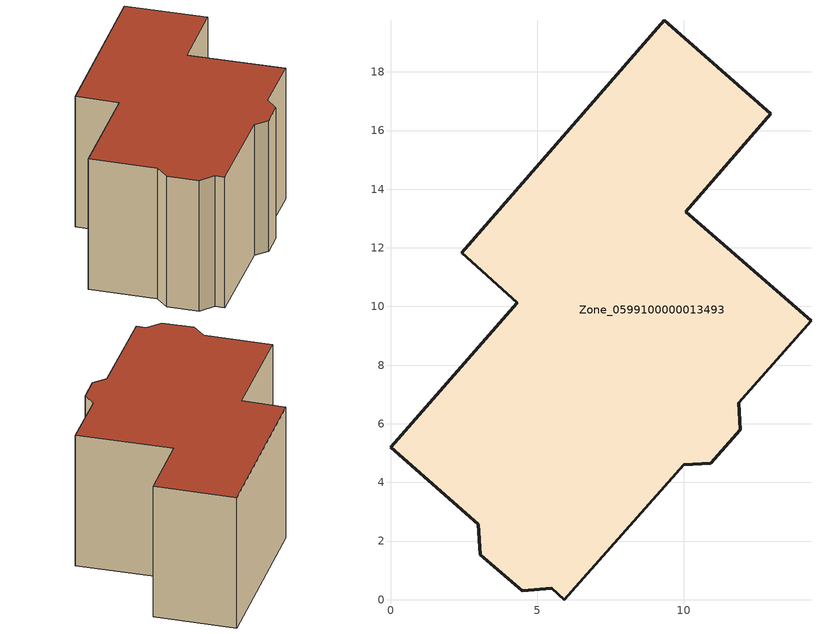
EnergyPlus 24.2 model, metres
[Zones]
Zone_0599100000013493
 floor ground (C_G): 11.87,6.72 11.92,5.8 10.92,4.66 10,4.6 5.93,0 5.49,0.39 4.5,0.3 3.06,1.53 2.99,2.57 0,5.2 4.32,10.12 2.43,11.82 9.34,19.76 12.97,16.57 10.06,13.23 14.34,9.51 z0
 wall outside (C_F): 10.06,13.23 12.97,16.57 9.34,19.76 2.43,11.82 4.32,10.12 0,5.2 2.99,2.57 3.06,1.53 4.5,0.3 5.49,0.39 5.93,0 10,4.6 10.92,4.66 11.92,5.8 11.87,6.72 14.34,9.51 10.06,13.23 z0:8.38
 roof outside (C_R): 11.87,6.72 14.34,9.51 10.06,13.23 12.97,16.57 9.34,19.76 2.43,11.82 4.32,10.12 0,5.2 2.99,2.57 3.06,1.53 4.5,0.3 5.49,0.39 5.93,0 10,4.6 10.92,4.66 11.92,5.8 z8.38
[BUILDING]
Pand.0599100000013493: North Axis=0; Terrain=City; Loads Convergence Tolerance Value=0.04; Temperature Convergence Tolerance Value=0.4; Solar Distribution=FullExterior; Maximum Number of Warmup Days=25; Minimum Number of Warmup Days=1
[Site:Location]
Rotterdam.The.Hague.AP_ZH_NLD Design_Conditions: Latitude=51.96; Longitude=4.45; Time Zone=1; Elevation=-4.5
[SITE:GROUNDTEMPERATURE:BUILDINGSURFACE]
18, 18, 18, 18, 18, 18, 18, 18, 18, 18, 18, 18
[MATERIAL] Thermal Absorptance=0.9; Solar Absorptance=0.7; Visible Absorptance=0.7
Name | Roughness | Thickness | Conductivity | Density | Specific Heat
G.D.1965 | MediumSmooth | 0.15 | 1 | 540 | 1210
F.D.1965 | Rough | 0.3 | 0.857143 | 1920 | 840
R.D.1965 | MediumRough | 0.2 | 0.08 | 1500 | 1000
[CONSTRUCTION]
C_G: G.D.1965
C_F: F.D.1965
C_R: R.D.1965
[ZONE]
Zone_0599100000013493: Type=1; Multiplier=1; Ceiling Height=Autocalculate; Volume=Autocalculate; Floor Area=autocalculate; Part of Total Floor Area=Yes
[ZONEINFILTRATION:DESIGNFLOWRATE]
Infil_Zone_0599100000013493: Zone or ZoneList or Space or SpaceList=Zone_0599100000013493; Schedule=AlwaysOn; Design Flow Rate Calculation Method=Flow/Area; Flow Rate per Floor Area=0.0042; Constant Term Coefficient=1; Temperature Term Coefficient=0; Velocity Term Coefficient=0; Velocity Squared Term Coefficient=0
[HVACTEMPLATE:ZONE:IDEALLOADSAIRSYSTEM]
Zone_0599100000013493: Maximum Heating Supply Air Temperature=50; Minimum Cooling Supply Air Temperature=13; Maximum Heating Supply Air Humidity Ratio=0.0156; Minimum Cooling Supply Air Humidity Ratio=0.0077; Heating Limit=NoLimit; Cooling Limit=NoLimit; Dehumidification Control Type=ConstantSensibleHeatRatio; Cooling Sensible Heat Ratio=0.7; Dehumidification Setpoint=60; Humidification Control Type=None; Humidification Setpoint=30; Outdoor Air Method=None; Outdoor Air Flow Rate per Person=0.00944; Outdoor Air Flow Rate per Zone Floor Area=0; Outdoor Air Flow Rate per Zone=0; Demand Controlled Ventilation Type=None; Outdoor Air Economizer Type=NoEconomizer; Heat Recovery Type=None; Sensible Heat Recovery Effectiveness=0.7; Latent Heat Recovery Effectiveness=0.65
[ZONECONTROL:THERMOSTAT]
ThermostatControl_Zone_0599100000013493: Zone or ZoneList=Zone_0599100000013493; Control Type Schedule=DualSetpointControlType; Control 1=Thermostat_Zone_0599100000013493; Temperature Difference Between Cutout And Setpoint=0
[THERMOSTATSETPOINT:DUALSETPOINT]
Thermostat_Zone_0599100000013493: Heating Setpoint Temperature Schedule=HeatingSetpoint_Zone_0599100000013493; Cooling Setpoint Temperature Schedule=CoolingSetpoint_Zone_0599100000013493
[SCHEDULE:COMPACT]
HeatingSetpoint_Zone_0599100000013493: Through: 12/31, For: AllDays, Until: 24:00, 21
CoolingSetpoint_Zone_0599100000013493: Through: 12/31, For: AllDays, Until: 24:00, 24
DualSetpointControlType: Through: 12/31, For: AllDays, Until: 24:00, 4
AlwaysOn: Through: 12/31, For: AllDays, Until: 24:00, 1
